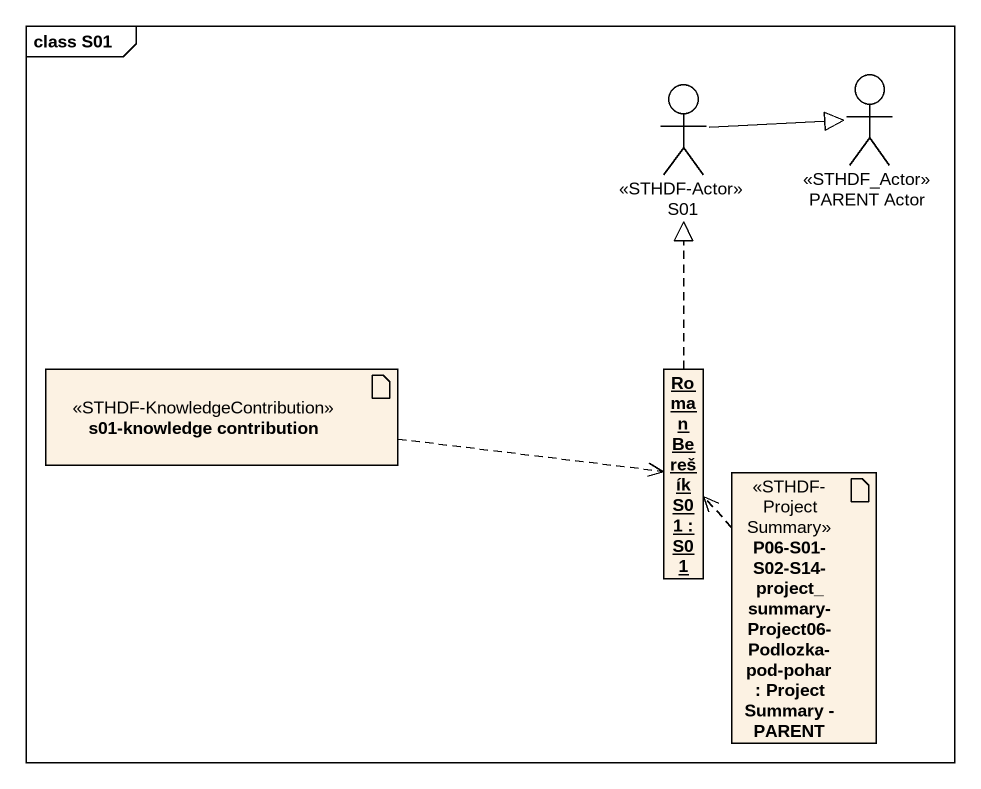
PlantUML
@startuml
mainframe class S01
allowmixing
hide circle
hide empty members
actor S01 <<STHDF-Actor>>
actor "PARENT Actor" as PARENT_Actor <<STHDF_Actor>>
artifact "s01-knowledge contribution" as s01_knowledge_contribution <<STHDF-KnowledgeContribution>>
object "Roman Berešík S01 : S01" as Roman_Berešík_S01
artifact "P06-S01-S02-S14-project_summary-Project06-Podlozka-pod-pohar : Project Summary - PARENT" as P06_S01_S02_S14_project <<STHDF-ProjectSummary>>
S01 -right-|> PARENT_Actor
s01_knowledge_contribution .right.> Roman_Berešík_S01
Roman_Berešík_S01 .up.|> S01
P06_S01_S02_S14_project .up.> Roman_Berešík_S01
@enduml
